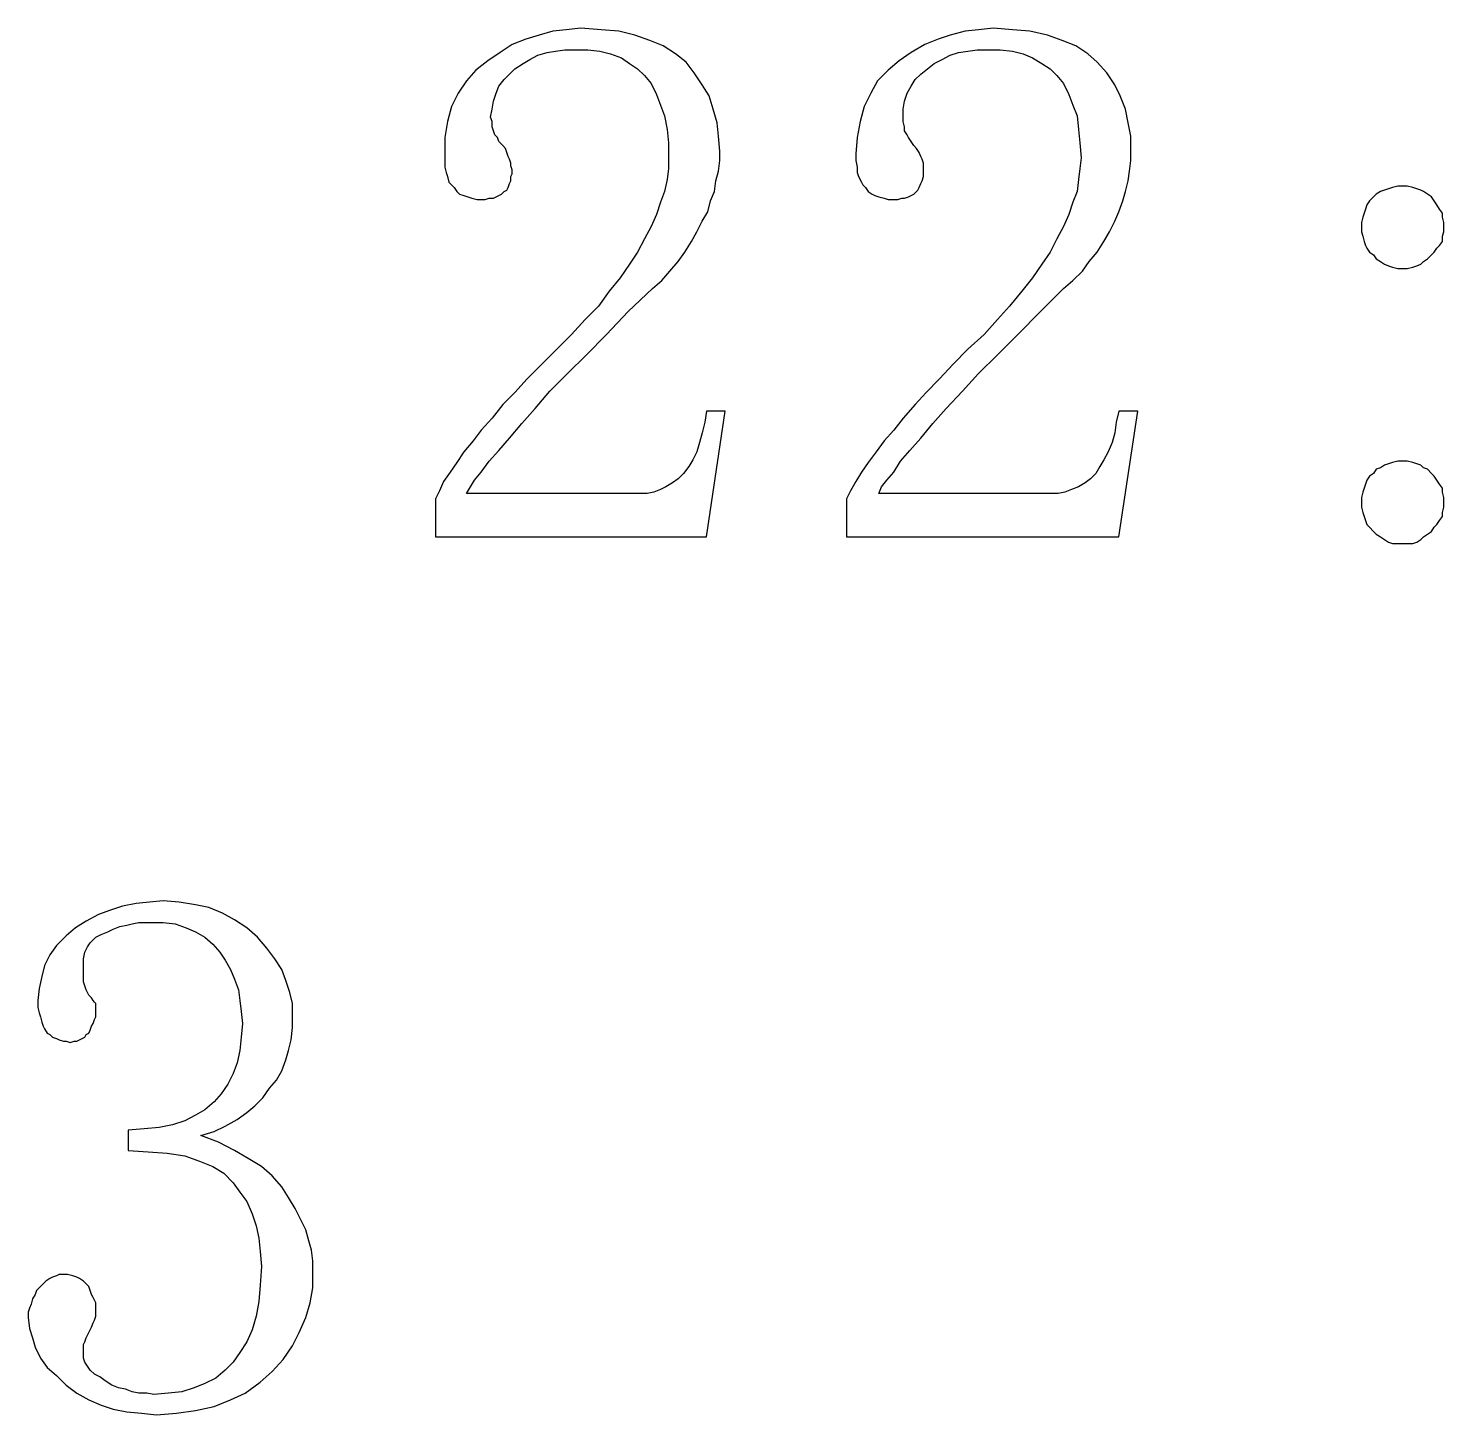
# Model space of a CAD drawing. Extents: x -190 to 190, y -140 to 140.
# Drawn here: x -130.64 to -120.14, y -116.69 to -106.41 of the extents above; entities that cross this region are included whole.
import ezdxf

# ---------------------------------------------------------------- set-up
doc = ezdxf.new("R2010")
doc.units = 0
doc.header["$MEASUREMENT"] = 0
doc.layers.get('0').update_dxf_attribs({"linetype": 'CONTINUOUS'})

msp = doc.modelspace()

# ---------------------------------------------------------------- linework, layer by layer
for points in [[(-125.89, -107.26), (-125.89, -107.37), (-125.89, -107.37), (-125.89, -107.45), (-125.89, -107.45), (-125.9, -107.53), (-125.9, -107.53), (-125.92, -107.62), (-125.92, -107.62), (-125.95, -107.7), (-125.95, -107.7), (-125.98, -107.79), (-125.98, -107.79), (-126.02, -107.88), (-126.02, -107.88), (-126.07, -107.97), (-126.07, -107.97), (-126.12, -108.07), (-126.12, -108.07), (-126.18, -108.16), (-126.18, -108.16), (-126.25, -108.26), (-126.25, -108.26), (-126.33, -108.36), (-126.33, -108.36), (-126.41, -108.47), (-126.41, -108.47), (-126.51, -108.57), (-126.51, -108.57), (-126.61, -108.68), (-126.61, -108.68), (-126.72, -108.79), (-126.72, -108.79), (-126.83, -108.9), (-126.83, -108.9), (-126.94, -109.01), (-126.94, -109.01), (-127.03, -109.11), (-127.03, -109.11), (-127.12, -109.2), (-127.12, -109.2), (-127.2, -109.3), (-127.2, -109.3), (-127.28, -109.39), (-127.28, -109.39), (-127.34, -109.47), (-127.34, -109.47), (-127.41, -109.55), (-127.41, -109.55), (-127.46, -109.63), (-127.46, -109.63), (-127.51, -109.7), (-127.51, -109.7), (-127.56, -109.77), (-127.56, -109.77), (-127.59, -109.84), (-127.59, -109.84), (-127.62, -109.9), (-127.62, -109.9), (-127.62, -110.18), (-127.62, -110.18), (-125.61, -110.18), (-125.61, -110.18), (-125.47, -109.25), (-125.47, -109.25), (-125.61, -109.25), (-125.61, -109.25), (-125.62, -109.33), (-125.62, -109.33), (-125.64, -109.41), (-125.64, -109.41), (-125.66, -109.48), (-125.66, -109.48), (-125.68, -109.55), (-125.68, -109.55), (-125.71, -109.61), (-125.71, -109.61), (-125.74, -109.66), (-125.74, -109.66), (-125.78, -109.71), (-125.78, -109.71), (-125.82, -109.75), (-125.82, -109.75), (-125.86, -109.78), (-125.86, -109.78), (-125.91, -109.81), (-125.91, -109.81), (-125.95, -109.83), (-125.95, -109.83), (-126, -109.85), (-126, -109.85), (-126.05, -109.86), (-126.05, -109.86), (-126.11, -109.86), (-126.11, -109.86), (-127.39, -109.86), (-127.39, -109.86), (-127.36, -109.81), (-127.36, -109.81), (-127.33, -109.76), (-127.33, -109.76), (-127.28, -109.7), (-127.28, -109.7), (-127.22, -109.62), (-127.22, -109.62), (-127.15, -109.54), (-127.15, -109.54), (-127.07, -109.45), (-127.07, -109.45), (-126.98, -109.34), (-126.98, -109.34), (-126.88, -109.23), (-126.88, -109.23), (-126.77, -109.1), (-126.77, -109.1), (-126.64, -108.97), (-126.64, -108.97), (-126.5, -108.83), (-126.5, -108.83), (-126.35, -108.68), (-126.35, -108.68), (-126.19, -108.51), (-126.19, -108.51), (-126.01, -108.34), (-126.01, -108.34), (-125.94, -108.28), (-125.94, -108.28), (-125.88, -108.21), (-125.88, -108.21), (-125.82, -108.14), (-125.82, -108.14), (-125.77, -108.07), (-125.77, -108.07), (-125.72, -107.99), (-125.72, -107.99), (-125.68, -107.92), (-125.68, -107.92), (-125.64, -107.84), (-125.64, -107.84), (-125.6, -107.77), (-125.6, -107.77), (-125.58, -107.69), (-125.58, -107.69), (-125.55, -107.62), (-125.55, -107.62), (-125.54, -107.54), (-125.54, -107.54), (-125.52, -107.47), (-125.52, -107.47), (-125.51, -107.39), (-125.51, -107.39), (-125.51, -107.32), (-125.51, -107.32), (-125.52, -107.21), (-125.52, -107.21), (-125.53, -107.11), (-125.53, -107.11), (-125.56, -107.01), (-125.56, -107.01), (-125.59, -106.91), (-125.59, -106.91), (-125.64, -106.83), (-125.64, -106.83), (-125.7, -106.74), (-125.7, -106.74), (-125.76, -106.66), (-125.76, -106.66), (-125.84, -106.6), (-125.84, -106.6), (-125.93, -106.54), (-125.93, -106.54), (-126.03, -106.5), (-126.03, -106.5), (-126.14, -106.46), (-126.14, -106.46), (-126.26, -106.43), (-126.26, -106.43), (-126.39, -106.42), (-126.39, -106.42), (-126.54, -106.41), (-126.54, -106.41), (-126.65, -106.42), (-126.65, -106.42), (-126.75, -106.43), (-126.75, -106.43), (-126.85, -106.46), (-126.85, -106.46), (-126.95, -106.49), (-126.95, -106.49), (-127.05, -106.53), (-127.05, -106.53), (-127.14, -106.59), (-127.14, -106.59), (-127.23, -106.65), (-127.23, -106.65), (-127.32, -106.72), (-127.32, -106.72), (-127.39, -106.8), (-127.39, -106.8), (-127.45, -106.89), (-127.45, -106.89), (-127.5, -106.99), (-127.5, -106.99), (-127.53, -107.1), (-127.53, -107.1), (-127.55, -107.22), (-127.55, -107.22), (-127.55, -107.34), (-127.55, -107.34), (-127.55, -107.39), (-127.55, -107.39), (-127.55, -107.44), (-127.55, -107.44), (-127.54, -107.48), (-127.54, -107.48), (-127.53, -107.51), (-127.53, -107.51), (-127.52, -107.55), (-127.52, -107.55), (-127.5, -107.57), (-127.5, -107.57), (-127.48, -107.59), (-127.48, -107.59), (-127.46, -107.62), (-127.46, -107.62), (-127.44, -107.64), (-127.44, -107.64), (-127.41, -107.65), (-127.41, -107.65), (-127.38, -107.66), (-127.38, -107.66), (-127.35, -107.67), (-127.35, -107.67), (-127.31, -107.68), (-127.31, -107.68), (-127.28, -107.68), (-127.28, -107.68), (-127.25, -107.68), (-127.25, -107.68), (-127.22, -107.67), (-127.22, -107.67), (-127.19, -107.67), (-127.19, -107.67), (-127.17, -107.66), (-127.17, -107.66), (-127.15, -107.65), (-127.15, -107.65), (-127.13, -107.64), (-127.13, -107.64), (-127.11, -107.62), (-127.11, -107.62), (-127.09, -107.61), (-127.09, -107.61), (-127.08, -107.59), (-127.08, -107.59), (-127.07, -107.56), (-127.07, -107.56), (-127.06, -107.54), (-127.06, -107.54), (-127.06, -107.51), (-127.06, -107.51), (-127.05, -107.49), (-127.05, -107.49), (-127.05, -107.46), (-127.05, -107.46), (-127.06, -107.43), (-127.06, -107.43), (-127.06, -107.41), (-127.06, -107.41), (-127.07, -107.38), (-127.07, -107.38), (-127.08, -107.36), (-127.08, -107.36), (-127.09, -107.33), (-127.09, -107.33), (-127.1, -107.3), (-127.1, -107.3), (-127.12, -107.28), (-127.12, -107.28), (-127.15, -107.25), (-127.15, -107.25), (-127.16, -107.22), (-127.16, -107.22), (-127.18, -107.2), (-127.18, -107.2), (-127.19, -107.17), (-127.19, -107.17), (-127.2, -107.14), (-127.2, -107.14), (-127.2, -107.1), (-127.2, -107.1), (-127.21, -107.07), (-127.21, -107.07), (-127.2, -107.01), (-127.2, -107.01), (-127.19, -106.95), (-127.19, -106.95), (-127.17, -106.89), (-127.17, -106.89), (-127.15, -106.84), (-127.15, -106.84), (-127.11, -106.79), (-127.11, -106.79), (-127.07, -106.75), (-127.07, -106.75), (-127.03, -106.71), (-127.03, -106.71), (-126.97, -106.67), (-126.97, -106.67), (-126.92, -106.64), (-126.92, -106.64), (-126.86, -106.61), (-126.86, -106.61), (-126.79, -106.59), (-126.79, -106.59), (-126.73, -106.58), (-126.73, -106.58), (-126.66, -106.57), (-126.66, -106.57), (-126.58, -106.57), (-126.58, -106.57), (-126.49, -106.57), (-126.49, -106.57), (-126.4, -106.58), (-126.4, -106.58), (-126.32, -106.6), (-126.32, -106.6), (-126.24, -106.63), (-126.24, -106.63), (-126.18, -106.67), (-126.18, -106.67), (-126.12, -106.71), (-126.12, -106.71), (-126.07, -106.76), (-126.07, -106.76), (-126.02, -106.82), (-126.02, -106.82), (-125.98, -106.9), (-125.98, -106.9), (-125.95, -106.98), (-125.95, -106.98), (-125.92, -107.06), (-125.92, -107.06), (-125.9, -107.16), (-125.9, -107.16), (-125.89, -107.26)], [(-122.84, -107.26), (-122.83, -107.37), (-122.83, -107.37), (-122.84, -107.45), (-122.84, -107.45), (-122.85, -107.53), (-122.85, -107.53), (-122.86, -107.62), (-122.86, -107.62), (-122.89, -107.7), (-122.89, -107.7), (-122.92, -107.79), (-122.92, -107.79), (-122.96, -107.88), (-122.96, -107.88), (-123.01, -107.97), (-123.01, -107.97), (-123.06, -108.07), (-123.06, -108.07), (-123.12, -108.16), (-123.12, -108.16), (-123.19, -108.26), (-123.19, -108.26), (-123.27, -108.36), (-123.27, -108.36), (-123.36, -108.47), (-123.36, -108.47), (-123.45, -108.57), (-123.45, -108.57), (-123.55, -108.68), (-123.55, -108.68), (-123.67, -108.79), (-123.67, -108.79), (-123.78, -108.9), (-123.78, -108.9), (-123.88, -109.01), (-123.88, -109.01), (-123.98, -109.11), (-123.98, -109.11), (-124.06, -109.2), (-124.06, -109.2), (-124.15, -109.3), (-124.15, -109.3), (-124.22, -109.39), (-124.22, -109.39), (-124.29, -109.47), (-124.29, -109.47), (-124.35, -109.55), (-124.35, -109.55), (-124.41, -109.63), (-124.41, -109.63), (-124.46, -109.7), (-124.46, -109.7), (-124.5, -109.77), (-124.5, -109.77), (-124.54, -109.84), (-124.54, -109.84), (-124.57, -109.9), (-124.57, -109.9), (-124.57, -110.18), (-124.57, -110.18), (-122.55, -110.18), (-122.55, -110.18), (-122.41, -109.25), (-122.41, -109.25), (-122.55, -109.25), (-122.55, -109.25), (-122.57, -109.33), (-122.57, -109.33), (-122.58, -109.41), (-122.58, -109.41), (-122.6, -109.48), (-122.6, -109.48), (-122.63, -109.55), (-122.63, -109.55), (-122.66, -109.61), (-122.66, -109.61), (-122.69, -109.66), (-122.69, -109.66), (-122.72, -109.71), (-122.72, -109.71), (-122.76, -109.75), (-122.76, -109.75), (-122.8, -109.78), (-122.8, -109.78), (-122.85, -109.81), (-122.85, -109.81), (-122.9, -109.83), (-122.9, -109.83), (-122.95, -109.85), (-122.95, -109.85), (-123, -109.86), (-123, -109.86), (-123.05, -109.86), (-123.05, -109.86), (-124.33, -109.86), (-124.33, -109.86), (-124.31, -109.81), (-124.31, -109.81), (-124.27, -109.76), (-124.27, -109.76), (-124.22, -109.7), (-124.22, -109.7), (-124.17, -109.62), (-124.17, -109.62), (-124.1, -109.54), (-124.1, -109.54), (-124.02, -109.45), (-124.02, -109.45), (-123.93, -109.34), (-123.93, -109.34), (-123.83, -109.23), (-123.83, -109.23), (-123.71, -109.1), (-123.71, -109.1), (-123.59, -108.97), (-123.59, -108.97), (-123.45, -108.83), (-123.45, -108.83), (-123.3, -108.68), (-123.3, -108.68), (-123.13, -108.51), (-123.13, -108.51), (-122.96, -108.34), (-122.96, -108.34), (-122.89, -108.28), (-122.89, -108.28), (-122.82, -108.21), (-122.82, -108.21), (-122.77, -108.14), (-122.77, -108.14), (-122.71, -108.07), (-122.71, -108.07), (-122.66, -107.99), (-122.66, -107.99), (-122.62, -107.92), (-122.62, -107.92), (-122.58, -107.84), (-122.58, -107.84), (-122.55, -107.77), (-122.55, -107.77), (-122.52, -107.69), (-122.52, -107.69), (-122.5, -107.62), (-122.5, -107.62), (-122.48, -107.54), (-122.48, -107.54), (-122.47, -107.47), (-122.47, -107.47), (-122.46, -107.39), (-122.46, -107.39), (-122.46, -107.32), (-122.46, -107.32), (-122.46, -107.21), (-122.46, -107.21), (-122.48, -107.11), (-122.48, -107.11), (-122.5, -107.01), (-122.5, -107.01), (-122.54, -106.91), (-122.54, -106.91), (-122.58, -106.83), (-122.58, -106.83), (-122.64, -106.74), (-122.64, -106.74), (-122.71, -106.66), (-122.71, -106.66), (-122.78, -106.6), (-122.78, -106.6), (-122.87, -106.54), (-122.87, -106.54), (-122.97, -106.5), (-122.97, -106.5), (-123.08, -106.46), (-123.08, -106.46), (-123.21, -106.43), (-123.21, -106.43), (-123.34, -106.42), (-123.34, -106.42), (-123.48, -106.41), (-123.48, -106.41), (-123.59, -106.42), (-123.59, -106.42), (-123.69, -106.43), (-123.69, -106.43), (-123.8, -106.46), (-123.8, -106.46), (-123.89, -106.49), (-123.89, -106.49), (-123.99, -106.53), (-123.99, -106.53), (-124.09, -106.59), (-124.09, -106.59), (-124.18, -106.65), (-124.18, -106.65), (-124.26, -106.72), (-124.26, -106.72), (-124.34, -106.8), (-124.34, -106.8), (-124.39, -106.89), (-124.39, -106.89), (-124.44, -106.99), (-124.44, -106.99), (-124.47, -107.1), (-124.47, -107.1), (-124.49, -107.22), (-124.49, -107.22), (-124.5, -107.34), (-124.5, -107.34), (-124.5, -107.39), (-124.5, -107.39), (-124.49, -107.44), (-124.49, -107.44), (-124.49, -107.48), (-124.49, -107.48), (-124.48, -107.51), (-124.48, -107.51), (-124.46, -107.55), (-124.46, -107.55), (-124.45, -107.57), (-124.45, -107.57), (-124.43, -107.59), (-124.43, -107.59), (-124.41, -107.62), (-124.41, -107.62), (-124.38, -107.64), (-124.38, -107.64), (-124.36, -107.65), (-124.36, -107.65), (-124.33, -107.66), (-124.33, -107.66), (-124.29, -107.67), (-124.29, -107.67), (-124.26, -107.68), (-124.26, -107.68), (-124.22, -107.68), (-124.22, -107.68), (-124.19, -107.68), (-124.19, -107.68), (-124.16, -107.67), (-124.16, -107.67), (-124.14, -107.67), (-124.14, -107.67), (-124.11, -107.66), (-124.11, -107.66), (-124.09, -107.65), (-124.09, -107.65), (-124.07, -107.64), (-124.07, -107.64), (-124.05, -107.62), (-124.05, -107.62), (-124.04, -107.61), (-124.04, -107.61), (-124.03, -107.59), (-124.03, -107.59), (-124.02, -107.56), (-124.02, -107.56), (-124.01, -107.54), (-124.01, -107.54), (-124, -107.51), (-124, -107.51), (-124, -107.49), (-124, -107.49), (-124, -107.46), (-124, -107.46), (-124, -107.43), (-124, -107.43), (-124, -107.41), (-124, -107.41), (-124.01, -107.38), (-124.01, -107.38), (-124.02, -107.36), (-124.02, -107.36), (-124.03, -107.33), (-124.03, -107.33), (-124.05, -107.3), (-124.05, -107.3), (-124.07, -107.28), (-124.07, -107.28), (-124.09, -107.25), (-124.09, -107.25), (-124.11, -107.22), (-124.11, -107.22), (-124.12, -107.2), (-124.12, -107.2), (-124.14, -107.17), (-124.14, -107.17), (-124.14, -107.14), (-124.14, -107.14), (-124.15, -107.1), (-124.15, -107.1), (-124.15, -107.07), (-124.15, -107.07), (-124.15, -107.01), (-124.15, -107.01), (-124.14, -106.95), (-124.14, -106.95), (-124.12, -106.89), (-124.12, -106.89), (-124.09, -106.84), (-124.09, -106.84), (-124.06, -106.79), (-124.06, -106.79), (-124.02, -106.75), (-124.02, -106.75), (-123.97, -106.71), (-123.97, -106.71), (-123.92, -106.67), (-123.92, -106.67), (-123.86, -106.64), (-123.86, -106.64), (-123.8, -106.61), (-123.8, -106.61), (-123.74, -106.59), (-123.74, -106.59), (-123.67, -106.58), (-123.67, -106.58), (-123.6, -106.57), (-123.6, -106.57), (-123.53, -106.57), (-123.53, -106.57), (-123.43, -106.57), (-123.43, -106.57), (-123.34, -106.58), (-123.34, -106.58), (-123.26, -106.6), (-123.26, -106.6), (-123.19, -106.63), (-123.19, -106.63), (-123.12, -106.67), (-123.12, -106.67), (-123.06, -106.71), (-123.06, -106.71), (-123.01, -106.76), (-123.01, -106.76), (-122.96, -106.82), (-122.96, -106.82), (-122.92, -106.9), (-122.92, -106.9), (-122.89, -106.98), (-122.89, -106.98), (-122.86, -107.06), (-122.86, -107.06), (-122.85, -107.16), (-122.85, -107.16), (-122.84, -107.26)], [(-120.14, -107.92), (-120.14, -107.89), (-120.14, -107.89), (-120.14, -107.85), (-120.14, -107.85), (-120.15, -107.81), (-120.15, -107.81), (-120.15, -107.78), (-120.15, -107.78), (-120.17, -107.75), (-120.17, -107.75), (-120.19, -107.72), (-120.19, -107.72), (-120.21, -107.69), (-120.21, -107.69), (-120.23, -107.66), (-120.23, -107.66), (-120.26, -107.64), (-120.26, -107.64), (-120.29, -107.62), (-120.29, -107.62), (-120.31, -107.61), (-120.31, -107.61), (-120.34, -107.6), (-120.34, -107.6), (-120.37, -107.59), (-120.37, -107.59), (-120.41, -107.58), (-120.41, -107.58), (-120.44, -107.58), (-120.44, -107.58), (-120.48, -107.58), (-120.48, -107.58), (-120.52, -107.59), (-120.52, -107.59), (-120.55, -107.6), (-120.55, -107.6), (-120.58, -107.61), (-120.58, -107.61), (-120.61, -107.62), (-120.61, -107.62), (-120.64, -107.64), (-120.64, -107.64), (-120.66, -107.66), (-120.66, -107.66), (-120.69, -107.69), (-120.69, -107.69), (-120.71, -107.72), (-120.71, -107.72), (-120.72, -107.75), (-120.72, -107.75), (-120.73, -107.78), (-120.73, -107.78), (-120.74, -107.81), (-120.74, -107.81), (-120.75, -107.85), (-120.75, -107.85), (-120.75, -107.89), (-120.75, -107.89), (-120.75, -107.92), (-120.75, -107.92), (-120.74, -107.95), (-120.74, -107.95), (-120.73, -107.99), (-120.73, -107.99), (-120.72, -108.02), (-120.72, -108.02), (-120.71, -108.04), (-120.71, -108.04), (-120.69, -108.07), (-120.69, -108.07), (-120.66, -108.09), (-120.66, -108.09), (-120.64, -108.12), (-120.64, -108.12), (-120.61, -108.14), (-120.61, -108.14), (-120.58, -108.16), (-120.58, -108.16), (-120.55, -108.17), (-120.55, -108.17), (-120.52, -108.18), (-120.52, -108.18), (-120.48, -108.19), (-120.48, -108.19), (-120.44, -108.19), (-120.44, -108.19), (-120.41, -108.19), (-120.41, -108.19), (-120.37, -108.18), (-120.37, -108.18), (-120.34, -108.17), (-120.34, -108.17), (-120.31, -108.16), (-120.31, -108.16), (-120.29, -108.14), (-120.29, -108.14), (-120.26, -108.12), (-120.26, -108.12), (-120.23, -108.09), (-120.23, -108.09), (-120.21, -108.07), (-120.21, -108.07), (-120.19, -108.04), (-120.19, -108.04), (-120.17, -108.02), (-120.17, -108.02), (-120.15, -107.99), (-120.15, -107.99), (-120.15, -107.95), (-120.15, -107.95), (-120.14, -107.92)], [(-120.14, -109.96), (-120.14, -109.93), (-120.14, -109.93), (-120.14, -109.89), (-120.14, -109.89), (-120.15, -109.85), (-120.15, -109.85), (-120.15, -109.82), (-120.15, -109.82), (-120.17, -109.79), (-120.17, -109.79), (-120.19, -109.76), (-120.19, -109.76), (-120.21, -109.73), (-120.21, -109.73), (-120.23, -109.71), (-120.23, -109.71), (-120.26, -109.68), (-120.26, -109.68), (-120.29, -109.67), (-120.29, -109.67), (-120.31, -109.65), (-120.31, -109.65), (-120.34, -109.64), (-120.34, -109.64), (-120.37, -109.63), (-120.37, -109.63), (-120.41, -109.62), (-120.41, -109.62), (-120.44, -109.62), (-120.44, -109.62), (-120.48, -109.62), (-120.48, -109.62), (-120.52, -109.63), (-120.52, -109.63), (-120.55, -109.64), (-120.55, -109.64), (-120.58, -109.65), (-120.58, -109.65), (-120.61, -109.67), (-120.61, -109.67), (-120.64, -109.68), (-120.64, -109.68), (-120.66, -109.71), (-120.66, -109.71), (-120.69, -109.73), (-120.69, -109.73), (-120.71, -109.76), (-120.71, -109.76), (-120.72, -109.79), (-120.72, -109.79), (-120.73, -109.82), (-120.73, -109.82), (-120.74, -109.85), (-120.74, -109.85), (-120.75, -109.89), (-120.75, -109.89), (-120.75, -109.93), (-120.75, -109.93), (-120.75, -109.96), (-120.75, -109.96), (-120.74, -110), (-120.74, -110), (-120.73, -110.03), (-120.73, -110.03), (-120.72, -110.06), (-120.72, -110.06), (-120.71, -110.09), (-120.71, -110.09), (-120.69, -110.11), (-120.69, -110.11), (-120.66, -110.14), (-120.66, -110.14), (-120.64, -110.16), (-120.64, -110.16), (-120.61, -110.18), (-120.61, -110.18), (-120.58, -110.2), (-120.58, -110.2), (-120.55, -110.22), (-120.55, -110.22), (-120.52, -110.23), (-120.52, -110.23), (-120.48, -110.23), (-120.48, -110.23), (-120.44, -110.23), (-120.44, -110.23), (-120.41, -110.23), (-120.41, -110.23), (-120.37, -110.23), (-120.37, -110.23), (-120.34, -110.22), (-120.34, -110.22), (-120.31, -110.2), (-120.31, -110.2), (-120.29, -110.18), (-120.29, -110.18), (-120.26, -110.16), (-120.26, -110.16), (-120.23, -110.14), (-120.23, -110.14), (-120.21, -110.11), (-120.21, -110.11), (-120.19, -110.09), (-120.19, -110.09), (-120.17, -110.06), (-120.17, -110.06), (-120.15, -110.03), (-120.15, -110.03), (-120.15, -110), (-120.15, -110), (-120.14, -109.96)], [(-128.53, -115.75), (-128.53, -115.63), (-128.53, -115.63), (-128.53, -115.55), (-128.53, -115.55), (-128.54, -115.47), (-128.54, -115.47), (-128.56, -115.4), (-128.56, -115.4), (-128.58, -115.32), (-128.58, -115.32), (-128.62, -115.24), (-128.62, -115.24), (-128.66, -115.16), (-128.66, -115.16), (-128.71, -115.08), (-128.71, -115.08), (-128.76, -115), (-128.76, -115), (-128.83, -114.92), (-128.83, -114.92), (-128.91, -114.85), (-128.91, -114.85), (-129.01, -114.79), (-129.01, -114.79), (-129.11, -114.73), (-129.11, -114.73), (-129.23, -114.67), (-129.23, -114.67), (-129.36, -114.62), (-129.36, -114.62), (-129.26, -114.59), (-129.26, -114.59), (-129.18, -114.55), (-129.18, -114.55), (-129.09, -114.5), (-129.09, -114.5), (-129.02, -114.45), (-129.02, -114.45), (-128.96, -114.4), (-128.96, -114.4), (-128.9, -114.34), (-128.9, -114.34), (-128.85, -114.27), (-128.85, -114.27), (-128.8, -114.21), (-128.8, -114.21), (-128.76, -114.14), (-128.76, -114.14), (-128.73, -114.06), (-128.73, -114.06), (-128.71, -113.99), (-128.71, -113.99), (-128.69, -113.91), (-128.69, -113.91), (-128.68, -113.82), (-128.68, -113.82), (-128.68, -113.73), (-128.68, -113.73), (-128.68, -113.64), (-128.68, -113.64), (-128.7, -113.56), (-128.7, -113.56), (-128.73, -113.47), (-128.73, -113.47), (-128.76, -113.39), (-128.76, -113.39), (-128.81, -113.31), (-128.81, -113.31), (-128.87, -113.23), (-128.87, -113.23), (-128.94, -113.15), (-128.94, -113.15), (-129.02, -113.08), (-129.02, -113.08), (-129.11, -113.02), (-129.11, -113.02), (-129.2, -112.97), (-129.2, -112.97), (-129.3, -112.93), (-129.3, -112.93), (-129.4, -112.91), (-129.4, -112.91), (-129.52, -112.89), (-129.52, -112.89), (-129.64, -112.88), (-129.64, -112.88), (-129.74, -112.89), (-129.74, -112.89), (-129.84, -112.9), (-129.84, -112.9), (-129.94, -112.92), (-129.94, -112.92), (-130.03, -112.95), (-130.03, -112.95), (-130.12, -112.98), (-130.12, -112.98), (-130.21, -113.03), (-130.21, -113.03), (-130.29, -113.08), (-130.29, -113.08), (-130.36, -113.14), (-130.36, -113.14), (-130.43, -113.21), (-130.43, -113.21), (-130.48, -113.28), (-130.48, -113.28), (-130.52, -113.36), (-130.52, -113.36), (-130.54, -113.44), (-130.54, -113.44), (-130.56, -113.53), (-130.56, -113.53), (-130.57, -113.62), (-130.57, -113.62), (-130.57, -113.67), (-130.57, -113.67), (-130.56, -113.71), (-130.56, -113.71), (-130.55, -113.74), (-130.55, -113.74), (-130.54, -113.78), (-130.54, -113.78), (-130.53, -113.81), (-130.53, -113.81), (-130.52, -113.83), (-130.52, -113.83), (-130.5, -113.86), (-130.5, -113.86), (-130.48, -113.87), (-130.48, -113.87), (-130.46, -113.89), (-130.46, -113.89), (-130.43, -113.9), (-130.43, -113.9), (-130.41, -113.91), (-130.41, -113.91), (-130.38, -113.92), (-130.38, -113.92), (-130.36, -113.92), (-130.36, -113.92), (-130.33, -113.93), (-130.33, -113.93), (-130.3, -113.92), (-130.3, -113.92), (-130.28, -113.92), (-130.28, -113.92), (-130.26, -113.91), (-130.26, -113.91), (-130.24, -113.9), (-130.24, -113.9), (-130.22, -113.89), (-130.22, -113.89), (-130.21, -113.87), (-130.21, -113.87), (-130.19, -113.86), (-130.19, -113.86), (-130.18, -113.84), (-130.18, -113.84), (-130.17, -113.81), (-130.17, -113.81), (-130.16, -113.79), (-130.16, -113.79), (-130.15, -113.76), (-130.15, -113.76), (-130.14, -113.74), (-130.14, -113.74), (-130.14, -113.71), (-130.14, -113.71), (-130.14, -113.68), (-130.14, -113.68), (-130.14, -113.66), (-130.14, -113.66), (-130.14, -113.64), (-130.14, -113.64), (-130.15, -113.63), (-130.15, -113.63), (-130.16, -113.62), (-130.16, -113.62), (-130.17, -113.6), (-130.17, -113.6), (-130.18, -113.59), (-130.18, -113.59), (-130.19, -113.58), (-130.19, -113.58), (-130.2, -113.56), (-130.2, -113.56), (-130.21, -113.54), (-130.21, -113.54), (-130.22, -113.51), (-130.22, -113.51), (-130.23, -113.48), (-130.23, -113.48), (-130.23, -113.44), (-130.23, -113.44), (-130.23, -113.4), (-130.23, -113.4), (-130.23, -113.36), (-130.23, -113.36), (-130.23, -113.31), (-130.23, -113.31), (-130.22, -113.26), (-130.22, -113.26), (-130.2, -113.22), (-130.2, -113.22), (-130.18, -113.19), (-130.18, -113.19), (-130.14, -113.15), (-130.14, -113.15), (-130.1, -113.13), (-130.1, -113.13), (-130.05, -113.11), (-130.05, -113.11), (-130.01, -113.09), (-130.01, -113.09), (-129.96, -113.07), (-129.96, -113.07), (-129.91, -113.06), (-129.91, -113.06), (-129.87, -113.05), (-129.87, -113.05), (-129.82, -113.04), (-129.82, -113.04), (-129.78, -113.04), (-129.78, -113.04), (-129.73, -113.04), (-129.73, -113.04), (-129.64, -113.04), (-129.64, -113.04), (-129.55, -113.05), (-129.55, -113.05), (-129.47, -113.08), (-129.47, -113.08), (-129.4, -113.11), (-129.4, -113.11), (-129.33, -113.15), (-129.33, -113.15), (-129.27, -113.2), (-129.27, -113.2), (-129.22, -113.26), (-129.22, -113.26), (-129.18, -113.32), (-129.18, -113.32), (-129.14, -113.39), (-129.14, -113.39), (-129.11, -113.46), (-129.11, -113.46), (-129.08, -113.54), (-129.08, -113.54), (-129.07, -113.62), (-129.07, -113.62), (-129.06, -113.7), (-129.06, -113.7), (-129.05, -113.79), (-129.05, -113.79), (-129.06, -113.89), (-129.06, -113.89), (-129.07, -113.99), (-129.07, -113.99), (-129.09, -114.08), (-129.09, -114.08), (-129.12, -114.16), (-129.12, -114.16), (-129.16, -114.24), (-129.16, -114.24), (-129.21, -114.31), (-129.21, -114.31), (-129.26, -114.37), (-129.26, -114.37), (-129.33, -114.43), (-129.33, -114.43), (-129.4, -114.47), (-129.4, -114.47), (-129.48, -114.51), (-129.48, -114.51), (-129.57, -114.54), (-129.57, -114.54), (-129.67, -114.56), (-129.67, -114.56), (-129.78, -114.57), (-129.78, -114.57), (-129.9, -114.58), (-129.9, -114.58), (-129.9, -114.73), (-129.9, -114.73), (-129.75, -114.74), (-129.75, -114.74), (-129.61, -114.75), (-129.61, -114.75), (-129.48, -114.77), (-129.48, -114.77), (-129.37, -114.81), (-129.37, -114.81), (-129.27, -114.85), (-129.27, -114.85), (-129.19, -114.9), (-129.19, -114.9), (-129.12, -114.97), (-129.12, -114.97), (-129.07, -115.04), (-129.07, -115.04), (-129.02, -115.11), (-129.02, -115.11), (-128.98, -115.2), (-128.98, -115.2), (-128.95, -115.29), (-128.95, -115.29), (-128.93, -115.38), (-128.93, -115.38), (-128.92, -115.48), (-128.92, -115.48), (-128.91, -115.59), (-128.91, -115.59), (-128.92, -115.73), (-128.92, -115.73), (-128.93, -115.85), (-128.93, -115.85), (-128.95, -115.96), (-128.95, -115.96), (-128.98, -116.06), (-128.98, -116.06), (-129.02, -116.15), (-129.02, -116.15), (-129.07, -116.23), (-129.07, -116.23), (-129.12, -116.3), (-129.12, -116.3), (-129.18, -116.36), (-129.18, -116.36), (-129.25, -116.42), (-129.25, -116.42), (-129.33, -116.46), (-129.33, -116.46), (-129.41, -116.49), (-129.41, -116.49), (-129.5, -116.52), (-129.5, -116.52), (-129.6, -116.53), (-129.6, -116.53), (-129.71, -116.54), (-129.71, -116.54), (-129.76, -116.53), (-129.76, -116.53), (-129.82, -116.53), (-129.82, -116.53), (-129.87, -116.52), (-129.87, -116.52), (-129.92, -116.5), (-129.92, -116.5), (-129.97, -116.49), (-129.97, -116.49), (-130.02, -116.47), (-130.02, -116.47), (-130.07, -116.44), (-130.07, -116.44), (-130.11, -116.41), (-130.11, -116.41), (-130.15, -116.39), (-130.15, -116.39), (-130.18, -116.36), (-130.18, -116.36), (-130.2, -116.33), (-130.2, -116.33), (-130.22, -116.3), (-130.22, -116.3), (-130.23, -116.27), (-130.23, -116.27), (-130.23, -116.23), (-130.23, -116.23), (-130.23, -116.21), (-130.23, -116.21), (-130.23, -116.19), (-130.23, -116.19), (-130.23, -116.17), (-130.23, -116.17), (-130.22, -116.15), (-130.22, -116.15), (-130.21, -116.12), (-130.21, -116.12), (-130.2, -116.1), (-130.2, -116.1), (-130.19, -116.08), (-130.19, -116.08), (-130.18, -116.06), (-130.18, -116.06), (-130.17, -116.04), (-130.17, -116.04), (-130.16, -116.01), (-130.16, -116.01), (-130.15, -115.99), (-130.15, -115.99), (-130.14, -115.96), (-130.14, -115.96), (-130.14, -115.93), (-130.14, -115.93), (-130.14, -115.9), (-130.14, -115.9), (-130.14, -115.88), (-130.14, -115.88), (-130.14, -115.86), (-130.14, -115.86), (-130.15, -115.84), (-130.15, -115.84), (-130.16, -115.82), (-130.16, -115.82), (-130.17, -115.8), (-130.17, -115.8), (-130.18, -115.77), (-130.18, -115.77), (-130.19, -115.74), (-130.19, -115.74), (-130.21, -115.72), (-130.21, -115.72), (-130.23, -115.7), (-130.23, -115.7), (-130.26, -115.68), (-130.26, -115.68), (-130.28, -115.67), (-130.28, -115.67), (-130.31, -115.66), (-130.31, -115.66), (-130.35, -115.65), (-130.35, -115.65), (-130.39, -115.65), (-130.39, -115.65), (-130.41, -115.65), (-130.41, -115.65), (-130.43, -115.66), (-130.43, -115.66), (-130.46, -115.67), (-130.46, -115.67), (-130.48, -115.68), (-130.48, -115.68), (-130.51, -115.7), (-130.51, -115.7), (-130.53, -115.72), (-130.53, -115.72), (-130.55, -115.74), (-130.55, -115.74), (-130.58, -115.77), (-130.58, -115.77), (-130.59, -115.8), (-130.59, -115.8), (-130.61, -115.83), (-130.61, -115.83), (-130.62, -115.87), (-130.62, -115.87), (-130.63, -115.9), (-130.63, -115.9), (-130.64, -115.93), (-130.64, -115.93), (-130.64, -115.97), (-130.64, -115.97), (-130.63, -116.05), (-130.63, -116.05), (-130.61, -116.12), (-130.61, -116.12), (-130.59, -116.19), (-130.59, -116.19), (-130.55, -116.27), (-130.55, -116.27), (-130.5, -116.34), (-130.5, -116.34), (-130.43, -116.4), (-130.43, -116.4), (-130.36, -116.47), (-130.36, -116.47), (-130.28, -116.53), (-130.28, -116.53), (-130.19, -116.58), (-130.19, -116.58), (-130.1, -116.62), (-130.1, -116.62), (-130.01, -116.65), (-130.01, -116.65), (-129.91, -116.67), (-129.91, -116.67), (-129.8, -116.68), (-129.8, -116.68), (-129.69, -116.69), (-129.69, -116.69), (-129.54, -116.68), (-129.54, -116.68), (-129.4, -116.66), (-129.4, -116.66), (-129.26, -116.63), (-129.26, -116.63), (-129.14, -116.58), (-129.14, -116.58), (-129.03, -116.53), (-129.03, -116.53), (-128.92, -116.45), (-128.92, -116.45), (-128.83, -116.37), (-128.83, -116.37), (-128.75, -116.28), (-128.75, -116.28), (-128.68, -116.18), (-128.68, -116.18), (-128.63, -116.08), (-128.63, -116.08), (-128.58, -115.97), (-128.58, -115.97), (-128.55, -115.86), (-128.55, -115.86), (-128.53, -115.75)]]:
    msp.add_lwpolyline(points)

doc.saveas('drawing.dxf')
